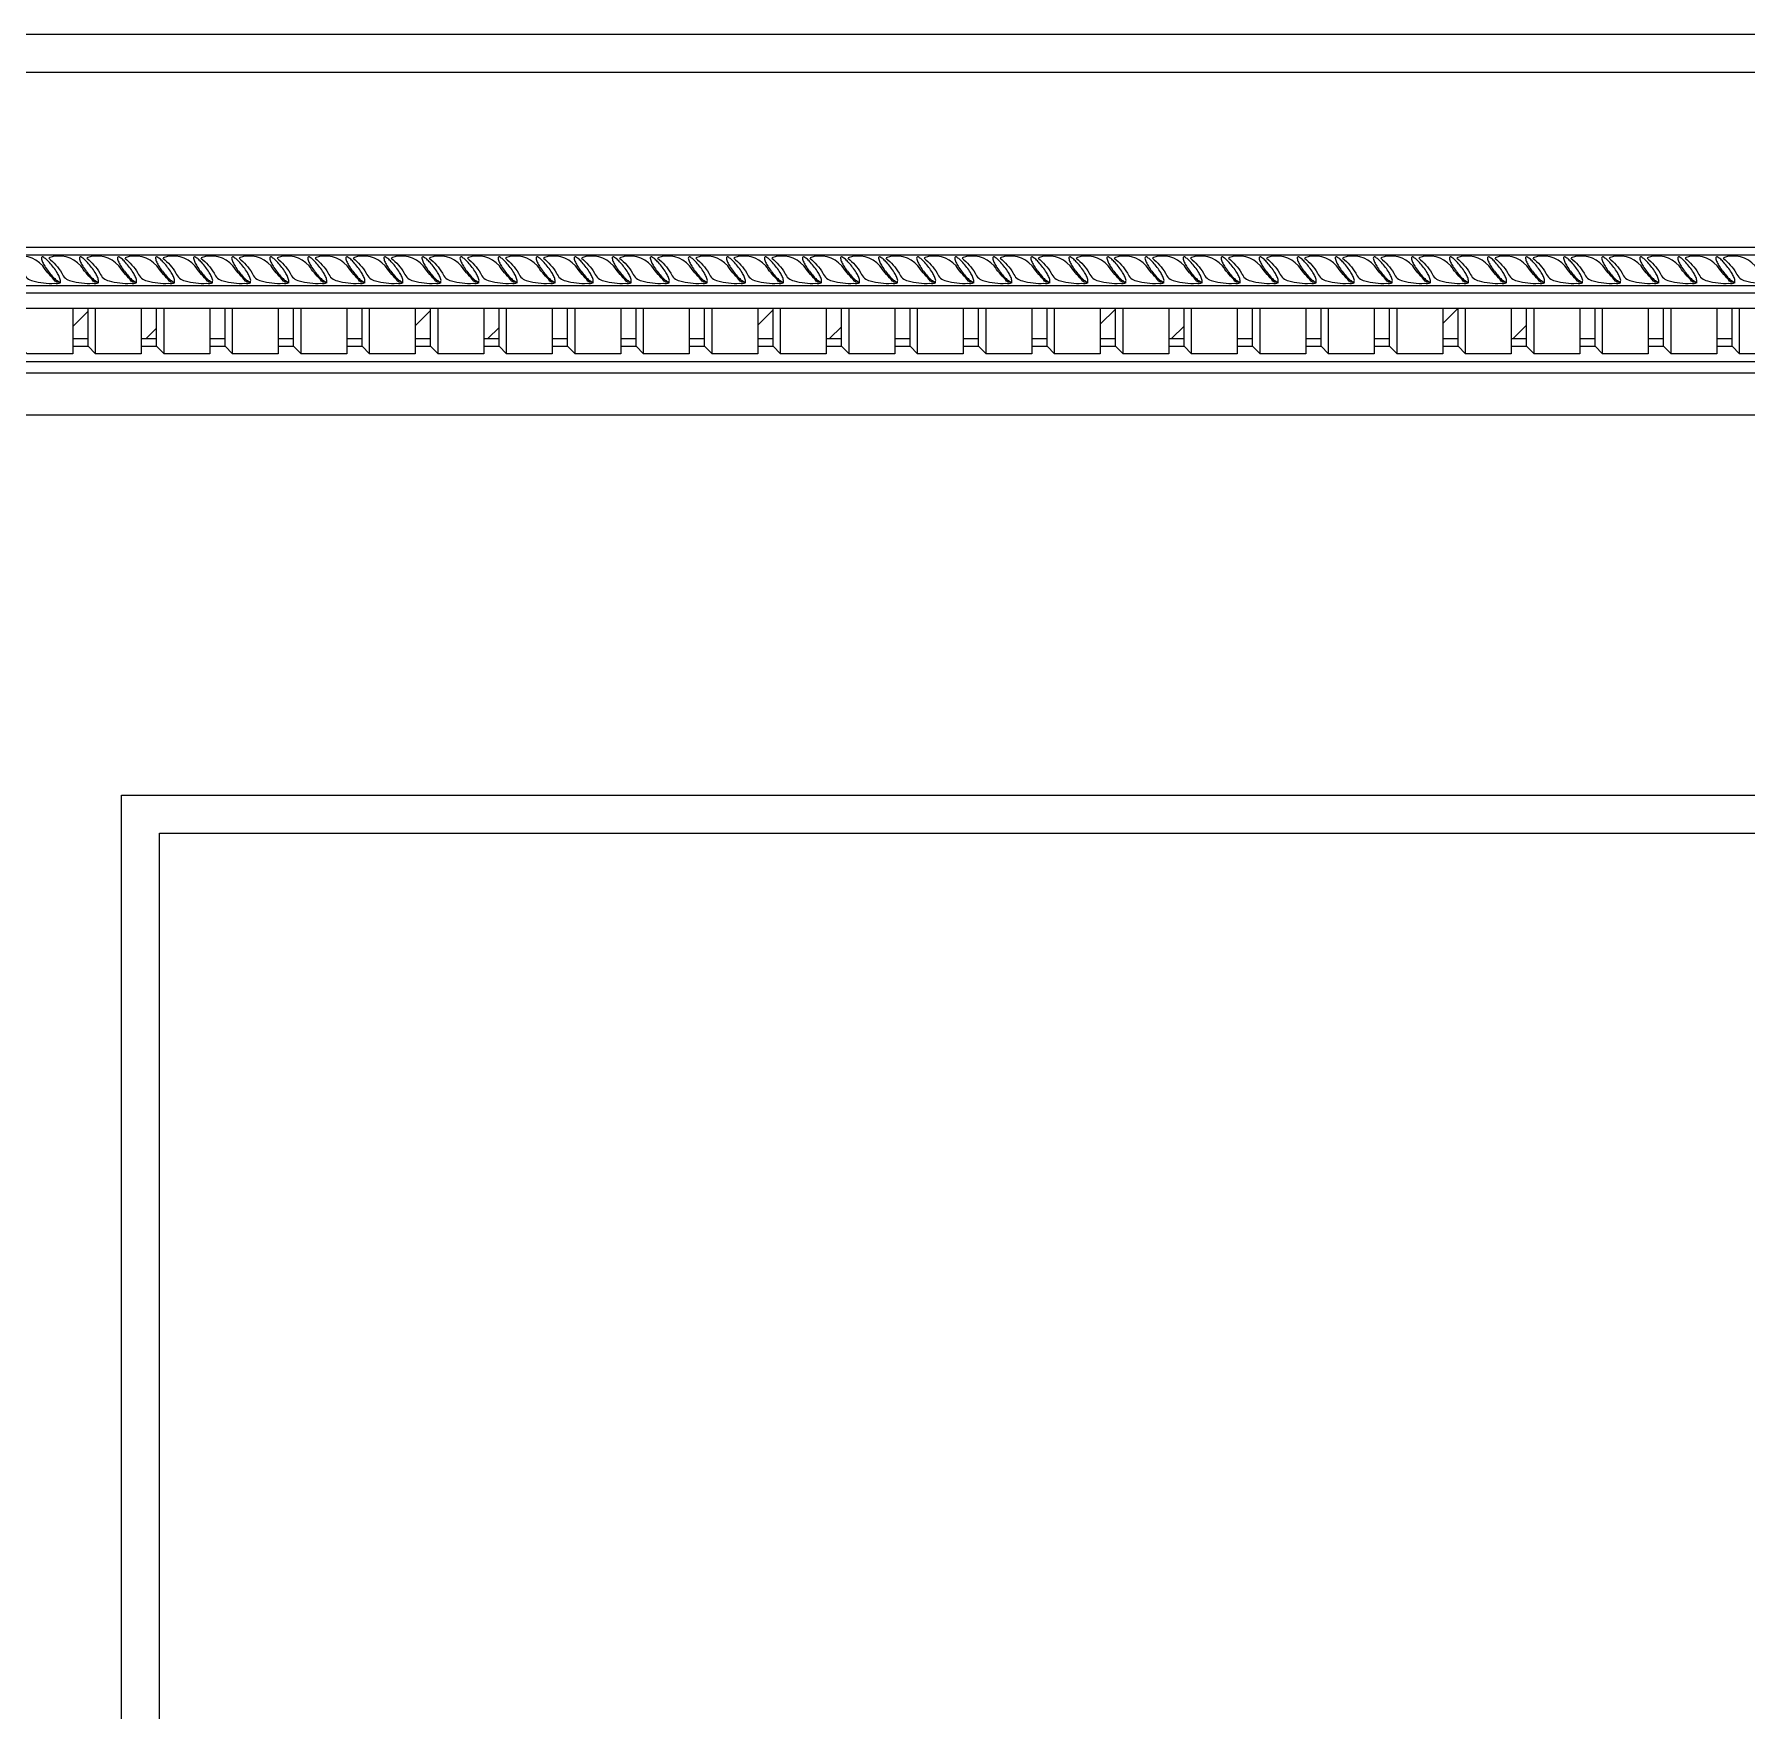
# Model space of a CAD drawing. Header units: metres. Extents: x 6109 to 10009, y 6120 to 9320.
# Drawn here: x 6786.1 to 7236.1, y 8879.6 to 9320.2 of the extents above; entities that cross this region are included whole.
import ezdxf

# ---------------------------------------------------------------- set-up
doc = ezdxf.new("R2010")
doc.units = ezdxf.units.M
doc.layers.add('3', color=3, linetype='Continuous')
doc.layers.add('4', color=4, linetype='Continuous')

msp = doc.modelspace()

# ---------------------------------------------------------------- hatches: boundary and pattern name
at = {"layer": '3'}
h = msp.add_hatch(dxfattribs=at)
h.set_pattern_fill('ANSI31', scale=5)
h.paths.add_polyline_path([(6800.27, 9248.21), (6796.27, 9248.21), (6796.27, 9240.21), (6800.27, 9240.21)])
h = msp.add_hatch(dxfattribs=at)
h.set_pattern_fill('ANSI31', scale=5)
h.paths.add_polyline_path([(6818.27, 9248.21), (6814.27, 9248.21), (6814.27, 9240.21), (6818.27, 9240.21)])
h = msp.add_hatch(dxfattribs=at)
h.set_pattern_fill('ANSI31', scale=5)
h.paths.add_polyline_path([(6836.27, 9248.21), (6832.27, 9248.21), (6832.27, 9240.21), (6836.27, 9240.21)])
h = msp.add_hatch(dxfattribs=at)
h.set_pattern_fill('ANSI31', scale=5)
h.paths.add_polyline_path([(6854.27, 9248.21), (6850.27, 9248.21), (6850.27, 9240.21), (6854.27, 9240.21)])
h = msp.add_hatch(dxfattribs=at)
h.set_pattern_fill('ANSI31', scale=5)
h.paths.add_polyline_path([(6872.27, 9248.21), (6868.27, 9248.21), (6868.27, 9240.21), (6872.27, 9240.21)])
h = msp.add_hatch(dxfattribs=at)
h.set_pattern_fill('ANSI31', scale=5)
h.paths.add_polyline_path([(6890.27, 9248.21), (6886.27, 9248.21), (6886.27, 9240.21), (6890.27, 9240.21)])
h = msp.add_hatch(dxfattribs=at)
h.set_pattern_fill('ANSI31', scale=5)
h.paths.add_polyline_path([(6908.27, 9248.21), (6904.27, 9248.21), (6904.27, 9240.21), (6908.27, 9240.21)])
h = msp.add_hatch(dxfattribs=at)
h.set_pattern_fill('ANSI31', scale=5)
h.paths.add_polyline_path([(6926.27, 9248.21), (6922.27, 9248.21), (6922.27, 9240.21), (6926.27, 9240.21)])
h = msp.add_hatch(dxfattribs=at)
h.set_pattern_fill('ANSI31', scale=5)
h.paths.add_polyline_path([(6944.27, 9248.21), (6940.27, 9248.21), (6940.27, 9240.21), (6944.27, 9240.21)])
h = msp.add_hatch(dxfattribs=at)
h.set_pattern_fill('ANSI31', scale=5)
h.paths.add_polyline_path([(6962.27, 9248.21), (6958.27, 9248.21), (6958.27, 9240.21), (6962.27, 9240.21)])
h = msp.add_hatch(dxfattribs=at)
h.set_pattern_fill('ANSI31', scale=5)
h.paths.add_polyline_path([(6980.27, 9248.21), (6976.27, 9248.21), (6976.27, 9240.21), (6980.27, 9240.21)])
h = msp.add_hatch(dxfattribs=at)
h.set_pattern_fill('ANSI31', scale=5)
h.paths.add_polyline_path([(6998.27, 9248.21), (6994.27, 9248.21), (6994.27, 9240.21), (6998.27, 9240.21)])
h = msp.add_hatch(dxfattribs=at)
h.set_pattern_fill('ANSI31', scale=5)
h.paths.add_polyline_path([(7016.27, 9248.21), (7012.27, 9248.21), (7012.27, 9240.21), (7016.27, 9240.21)])
h = msp.add_hatch(dxfattribs=at)
h.set_pattern_fill('ANSI31', scale=5)
h.paths.add_polyline_path([(7034.27, 9248.21), (7030.27, 9248.21), (7030.27, 9240.21), (7034.27, 9240.21)])
h = msp.add_hatch(dxfattribs=at)
h.set_pattern_fill('ANSI31', scale=5)
h.paths.add_polyline_path([(7052.27, 9248.21), (7048.27, 9248.21), (7048.27, 9240.21), (7052.27, 9240.21)])
h = msp.add_hatch(dxfattribs=at)
h.set_pattern_fill('ANSI31', scale=5)
h.paths.add_polyline_path([(7070.27, 9248.21), (7066.27, 9248.21), (7066.27, 9240.21), (7070.27, 9240.21)])
h = msp.add_hatch(dxfattribs=at)
h.set_pattern_fill('ANSI31', scale=5)
h.paths.add_polyline_path([(7088.27, 9248.21), (7084.27, 9248.21), (7084.27, 9240.21), (7088.27, 9240.21)])
h = msp.add_hatch(dxfattribs=at)
h.set_pattern_fill('ANSI31', scale=5)
h.paths.add_polyline_path([(7106.27, 9248.21), (7102.27, 9248.21), (7102.27, 9240.21), (7106.27, 9240.21)])
h = msp.add_hatch(dxfattribs=at)
h.set_pattern_fill('ANSI31', scale=5)
h.paths.add_polyline_path([(7124.27, 9248.21), (7120.27, 9248.21), (7120.27, 9240.21), (7124.27, 9240.21)])
h = msp.add_hatch(dxfattribs=at)
h.set_pattern_fill('ANSI31', scale=5)
h.paths.add_polyline_path([(7142.27, 9248.21), (7138.27, 9248.21), (7138.27, 9240.21), (7142.27, 9240.21)])
h = msp.add_hatch(dxfattribs=at)
h.set_pattern_fill('ANSI31', scale=5)
h.paths.add_polyline_path([(7160.27, 9248.21), (7156.27, 9248.21), (7156.27, 9240.21), (7160.27, 9240.21)])
h = msp.add_hatch(dxfattribs=at)
h.set_pattern_fill('ANSI31', scale=5)
h.paths.add_polyline_path([(7178.27, 9248.21), (7174.27, 9248.21), (7174.27, 9240.21), (7178.27, 9240.21)])
h = msp.add_hatch(dxfattribs=at)
h.set_pattern_fill('ANSI31', scale=5)
h.paths.add_polyline_path([(7196.27, 9248.21), (7192.27, 9248.21), (7192.27, 9240.21), (7196.27, 9240.21)])
h = msp.add_hatch(dxfattribs=at)
h.set_pattern_fill('ANSI31', scale=5)
h.paths.add_polyline_path([(7214.27, 9248.21), (7210.27, 9248.21), (7210.27, 9240.21), (7214.27, 9240.21)])
h = msp.add_hatch(dxfattribs=at)
h.set_pattern_fill('ANSI31', scale=5)
h.paths.add_polyline_path([(7232.27, 9248.21), (7228.27, 9248.21), (7228.27, 9240.21), (7232.27, 9240.21)])

# ---------------------------------------------------------------- linework, layer by layer
for p, q in [((6185.02, 9310.21), (9933.02, 9310.21)), ((6143.02, 9262.21), (9975.02, 9262.21)), ((6145.02, 9264.21), (9973.02, 9264.21)), ((6137.02, 9252.21), (9981.02, 9252.21)), ((6139.02, 9254.21), (9975.02, 9254.21)), ((6137.02, 9248.21), (9981.02, 9248.21)), ((6802.27, 9236.21), (6802.27, 9248.21)), ((6820.27, 9236.21), (6820.27, 9248.21)), ((6838.27, 9236.21), (6838.27, 9248.21)), ((6856.27, 9236.21), (6856.27, 9248.21)), ((6874.27, 9236.21), (6874.27, 9248.21)), ((6892.27, 9236.21), (6892.27, 9248.21)), ((6910.27, 9236.21), (6910.27, 9248.21)), ((6928.27, 9236.21), (6928.27, 9248.21)), ((6946.27, 9236.21), (6946.27, 9248.21)), ((6964.27, 9236.21), (6964.27, 9248.21)), ((6982.27, 9236.21), (6982.27, 9248.21)), ((7000.27, 9236.21), (7000.27, 9248.21)), ((7018.27, 9236.21), (7018.27, 9248.21)), ((7036.27, 9236.21), (7036.27, 9248.21)), ((7054.27, 9236.21), (7054.27, 9248.21)), ((7072.27, 9236.21), (7072.27, 9248.21)), ((7090.27, 9236.21), (7090.27, 9248.21)), ((7108.27, 9236.21), (7108.27, 9248.21)), ((7126.27, 9236.21), (7126.27, 9248.21)), ((7144.27, 9236.21), (7144.27, 9248.21)), ((7162.27, 9236.21), (7162.27, 9248.21)), ((7180.27, 9236.21), (7180.27, 9248.21)), ((7198.27, 9236.21), (7198.27, 9248.21)), ((7216.27, 9236.21), (7216.27, 9248.21)), ((7234.27, 9236.21), (7234.27, 9248.21)), ((6796.27, 9240.21), (6800.27, 9240.21)), ((6814.27, 9240.21), (6818.27, 9240.21)), ((6832.27, 9240.21), (6836.27, 9240.21)), ((6850.27, 9240.21), (6854.27, 9240.21)), ((6868.27, 9240.21), (6872.27, 9240.21)), ((6886.27, 9240.21), (6890.27, 9240.21)), ((6904.27, 9240.21), (6908.27, 9240.21)), ((6922.27, 9240.21), (6926.27, 9240.21)), ((6940.27, 9240.21), (6944.27, 9240.21)), ((6958.27, 9240.21), (6962.27, 9240.21)), ((6976.27, 9240.21), (6980.27, 9240.21)), ((6994.27, 9240.21), (6998.27, 9240.21)), ((7012.27, 9240.21), (7016.27, 9240.21)), ((7030.27, 9240.21), (7034.27, 9240.21)), ((7048.27, 9240.21), (7052.27, 9240.21)), ((7066.27, 9240.21), (7070.27, 9240.21)), ((7084.27, 9240.21), (7088.27, 9240.21)), ((7102.27, 9240.21), (7106.27, 9240.21)), ((7120.27, 9240.21), (7124.27, 9240.21)), ((7138.27, 9240.21), (7142.27, 9240.21)), ((7156.27, 9240.21), (7160.27, 9240.21)), ((7174.27, 9240.21), (7178.27, 9240.21)), ((7192.27, 9240.21), (7196.27, 9240.21)), ((7210.27, 9240.21), (7214.27, 9240.21)), ((7228.27, 9240.21), (7232.27, 9240.21)), ((6125.02, 9234.21), (9993.02, 9234.21)), ((6796.27, 9238.21), (6800.27, 9238.21)), ((6814.27, 9238.21), (6818.27, 9238.21)), ((6832.27, 9238.21), (6836.27, 9238.21)), ((6850.27, 9238.21), (6854.27, 9238.21)), ((6868.27, 9238.21), (6872.27, 9238.21)), ((6886.27, 9238.21), (6890.27, 9238.21)), ((6904.27, 9238.21), (6908.27, 9238.21)), ((6922.27, 9238.21), (6926.27, 9238.21)), ((6940.27, 9238.21), (6944.27, 9238.21)), ((6958.27, 9238.21), (6962.27, 9238.21)), ((6976.27, 9238.21), (6980.27, 9238.21)), ((6994.27, 9238.21), (6998.27, 9238.21)), ((7012.27, 9238.21), (7016.27, 9238.21)), ((7030.27, 9238.21), (7034.27, 9238.21)), ((7048.27, 9238.21), (7052.27, 9238.21)), ((7066.27, 9238.21), (7070.27, 9238.21)), ((7084.27, 9238.21), (7088.27, 9238.21)), ((7102.27, 9238.21), (7106.27, 9238.21)), ((7120.27, 9238.21), (7124.27, 9238.21)), ((7138.27, 9238.21), (7142.27, 9238.21)), ((7156.27, 9238.21), (7160.27, 9238.21)), ((7174.27, 9238.21), (7178.27, 9238.21)), ((7192.27, 9238.21), (7196.27, 9238.21)), ((7210.27, 9238.21), (7214.27, 9238.21)), ((7228.27, 9238.21), (7232.27, 9238.21)), ((6121.02, 9231.21), (9997.02, 9231.21))]:
    msp.add_line(p, q, dxfattribs=at)
for points in [[(6779.95, 9261.36, -0.08), (6783.37, 9257.45, 0.25), (6785.78, 9255.37, 0.08), (6791.45, 9254.76, 0.15), (6793.08, 9254.96, -0.34), (6791.32, 9255.77, -0.05), (6788.35, 9259.36, 0.31), (6779.99, 9261.44, 0.31)], [(6789.95, 9261.36, -0.08), (6793.37, 9257.45, 0.25), (6795.78, 9255.37, 0.08), (6801.45, 9254.76, 0.15), (6803.08, 9254.96, -0.34), (6801.32, 9255.77, -0.05), (6798.35, 9259.36, 0.31), (6789.99, 9261.44, 0.31)], [(6799.95, 9261.36, -0.08), (6803.37, 9257.45, 0.25), (6805.78, 9255.37, 0.08), (6811.45, 9254.76, 0.15), (6813.08, 9254.96, -0.34), (6811.32, 9255.77, -0.05), (6808.35, 9259.36, 0.31), (6799.99, 9261.44, 0.31)], [(6809.95, 9261.36, -0.08), (6813.37, 9257.45, 0.25), (6815.78, 9255.37, 0.08), (6821.45, 9254.76, 0.15), (6823.08, 9254.96, -0.34), (6821.32, 9255.77, -0.05), (6818.35, 9259.36, 0.31), (6809.99, 9261.44, 0.31)], [(6819.95, 9261.36, -0.08), (6823.37, 9257.45, 0.25), (6825.78, 9255.37, 0.08), (6831.45, 9254.76, 0.15), (6833.08, 9254.96, -0.34), (6831.32, 9255.77, -0.05), (6828.35, 9259.36, 0.31), (6819.99, 9261.44, 0.31)], [(6829.95, 9261.36, -0.08), (6833.37, 9257.45, 0.25), (6835.78, 9255.37, 0.08), (6841.45, 9254.76, 0.15), (6843.08, 9254.96, -0.34), (6841.32, 9255.77, -0.05), (6838.35, 9259.36, 0.31), (6829.99, 9261.44, 0.31)], [(6839.95, 9261.36, -0.08), (6843.37, 9257.45, 0.25), (6845.78, 9255.37, 0.08), (6851.45, 9254.76, 0.15), (6853.08, 9254.96, -0.34), (6851.32, 9255.77, -0.05), (6848.35, 9259.36, 0.31), (6839.99, 9261.44, 0.31)], [(6849.95, 9261.36, -0.08), (6853.37, 9257.45, 0.25), (6855.78, 9255.37, 0.08), (6861.45, 9254.76, 0.15), (6863.08, 9254.96, -0.34), (6861.32, 9255.77, -0.05), (6858.35, 9259.36, 0.31), (6849.99, 9261.44, 0.31)], [(6859.95, 9261.36, -0.08), (6863.37, 9257.45, 0.25), (6865.78, 9255.37, 0.08), (6871.45, 9254.76, 0.15), (6873.08, 9254.96, -0.34), (6871.32, 9255.77, -0.05), (6868.35, 9259.36, 0.31), (6859.99, 9261.44, 0.31)], [(6869.95, 9261.36, -0.08), (6873.37, 9257.45, 0.25), (6875.78, 9255.37, 0.08), (6881.45, 9254.76, 0.15), (6883.08, 9254.96, -0.34), (6881.32, 9255.77, -0.05), (6878.35, 9259.36, 0.31), (6869.99, 9261.44, 0.31)], [(6879.95, 9261.36, -0.08), (6883.37, 9257.45, 0.25), (6885.78, 9255.37, 0.08), (6891.45, 9254.76, 0.15), (6893.08, 9254.96, -0.34), (6891.32, 9255.77, -0.05), (6888.35, 9259.36, 0.31), (6879.99, 9261.44, 0.31)], [(6889.95, 9261.36, -0.08), (6893.37, 9257.45, 0.25), (6895.78, 9255.37, 0.08), (6901.45, 9254.76, 0.15), (6903.08, 9254.96, -0.34), (6901.32, 9255.77, -0.05), (6898.35, 9259.36, 0.31), (6889.99, 9261.44, 0.31)], [(6899.95, 9261.36, -0.08), (6903.37, 9257.45, 0.25), (6905.78, 9255.37, 0.08), (6911.45, 9254.76, 0.15), (6913.08, 9254.96, -0.34), (6911.32, 9255.77, -0.05), (6908.35, 9259.36, 0.31), (6899.99, 9261.44, 0.31)], [(6909.95, 9261.36, -0.08), (6913.37, 9257.45, 0.25), (6915.78, 9255.37, 0.08), (6921.45, 9254.76, 0.15), (6923.08, 9254.96, -0.34), (6921.32, 9255.77, -0.05), (6918.35, 9259.36, 0.31), (6909.99, 9261.44, 0.31)], [(6919.95, 9261.36, -0.08), (6923.37, 9257.45, 0.25), (6925.78, 9255.37, 0.08), (6931.45, 9254.76, 0.15), (6933.08, 9254.96, -0.34), (6931.32, 9255.77, -0.05), (6928.35, 9259.36, 0.31), (6919.99, 9261.44, 0.31)], [(6929.95, 9261.36, -0.08), (6933.37, 9257.45, 0.25), (6935.78, 9255.37, 0.08), (6941.45, 9254.76, 0.15), (6943.08, 9254.96, -0.34), (6941.32, 9255.77, -0.05), (6938.35, 9259.36, 0.31), (6929.99, 9261.44, 0.31)], [(6939.95, 9261.36, -0.08), (6943.37, 9257.45, 0.25), (6945.78, 9255.37, 0.08), (6951.45, 9254.76, 0.15), (6953.08, 9254.96, -0.34), (6951.32, 9255.77, -0.05), (6948.35, 9259.36, 0.31), (6939.99, 9261.44, 0.31)], [(6949.95, 9261.36, -0.08), (6953.37, 9257.45, 0.25), (6955.78, 9255.37, 0.08), (6961.45, 9254.76, 0.15), (6963.08, 9254.96, -0.34), (6961.32, 9255.77, -0.05), (6958.35, 9259.36, 0.31), (6949.99, 9261.44, 0.31)], [(6959.95, 9261.36, -0.08), (6963.37, 9257.45, 0.25), (6965.78, 9255.37, 0.08), (6971.45, 9254.76, 0.15), (6973.08, 9254.96, -0.34), (6971.32, 9255.77, -0.05), (6968.35, 9259.36, 0.31), (6959.99, 9261.44, 0.31)], [(6969.95, 9261.36, -0.08), (6973.37, 9257.45, 0.25), (6975.78, 9255.37, 0.08), (6981.45, 9254.76, 0.15), (6983.08, 9254.96, -0.34), (6981.32, 9255.77, -0.05), (6978.35, 9259.36, 0.31), (6969.99, 9261.44, 0.31)], [(6979.95, 9261.36, -0.08), (6983.37, 9257.45, 0.25), (6985.78, 9255.37, 0.08), (6991.45, 9254.76, 0.15), (6993.08, 9254.96, -0.34), (6991.32, 9255.77, -0.05), (6988.35, 9259.36, 0.31), (6979.99, 9261.44, 0.31)], [(6989.95, 9261.36, -0.08), (6993.37, 9257.45, 0.25), (6995.78, 9255.37, 0.08), (7001.45, 9254.76, 0.15), (7003.08, 9254.96, -0.34), (7001.32, 9255.77, -0.05), (6998.35, 9259.36, 0.31), (6989.99, 9261.44, 0.31)], [(6999.95, 9261.36, -0.08), (7003.37, 9257.45, 0.25), (7005.78, 9255.37, 0.08), (7011.45, 9254.76, 0.15), (7013.08, 9254.96, -0.34), (7011.32, 9255.77, -0.05), (7008.35, 9259.36, 0.31), (6999.99, 9261.44, 0.31)], [(7009.95, 9261.36, -0.08), (7013.37, 9257.45, 0.25), (7015.78, 9255.37, 0.08), (7021.45, 9254.76, 0.15), (7023.08, 9254.96, -0.34), (7021.32, 9255.77, -0.05), (7018.35, 9259.36, 0.31), (7009.99, 9261.44, 0.31)], [(7019.95, 9261.36, -0.08), (7023.37, 9257.45, 0.25), (7025.78, 9255.37, 0.08), (7031.45, 9254.76, 0.15), (7033.08, 9254.96, -0.34), (7031.32, 9255.77, -0.05), (7028.35, 9259.36, 0.31), (7019.99, 9261.44, 0.31)], [(7029.95, 9261.36, -0.08), (7033.37, 9257.45, 0.25), (7035.78, 9255.37, 0.08), (7041.45, 9254.76, 0.15), (7043.08, 9254.96, -0.34), (7041.32, 9255.77, -0.05), (7038.35, 9259.36, 0.31), (7029.99, 9261.44, 0.31)], [(7039.95, 9261.36, -0.08), (7043.37, 9257.45, 0.25), (7045.78, 9255.37, 0.08), (7051.45, 9254.76, 0.15), (7053.08, 9254.96, -0.34), (7051.32, 9255.77, -0.05), (7048.35, 9259.36, 0.31), (7039.99, 9261.44, 0.31)], [(7049.95, 9261.36, -0.08), (7053.37, 9257.45, 0.25), (7055.78, 9255.37, 0.08), (7061.45, 9254.76, 0.15), (7063.08, 9254.96, -0.34), (7061.32, 9255.77, -0.05), (7058.35, 9259.36, 0.31), (7049.99, 9261.44, 0.31)], [(7059.95, 9261.36, -0.08), (7063.37, 9257.45, 0.25), (7065.78, 9255.37, 0.08), (7071.45, 9254.76, 0.15), (7073.08, 9254.96, -0.34), (7071.32, 9255.77, -0.05), (7068.35, 9259.36, 0.31), (7059.99, 9261.44, 0.31)], [(7069.95, 9261.36, -0.08), (7073.37, 9257.45, 0.25), (7075.78, 9255.37, 0.08), (7081.45, 9254.76, 0.15), (7083.08, 9254.96, -0.34), (7081.32, 9255.77, -0.05), (7078.35, 9259.36, 0.31), (7069.99, 9261.44, 0.31)], [(7079.95, 9261.36, -0.08), (7083.37, 9257.45, 0.25), (7085.78, 9255.37, 0.08), (7091.45, 9254.76, 0.15), (7093.08, 9254.96, -0.34), (7091.32, 9255.77, -0.05), (7088.35, 9259.36, 0.31), (7079.99, 9261.44, 0.31)], [(7089.95, 9261.36, -0.08), (7093.37, 9257.45, 0.25), (7095.78, 9255.37, 0.08), (7101.45, 9254.76, 0.15), (7103.08, 9254.96, -0.34), (7101.32, 9255.77, -0.05), (7098.35, 9259.36, 0.31), (7089.99, 9261.44, 0.31)], [(7099.95, 9261.36, -0.08), (7103.37, 9257.45, 0.25), (7105.78, 9255.37, 0.08), (7111.45, 9254.76, 0.15), (7113.08, 9254.96, -0.34), (7111.32, 9255.77, -0.05), (7108.35, 9259.36, 0.31), (7099.99, 9261.44, 0.31)], [(7109.95, 9261.36, -0.08), (7113.37, 9257.45, 0.25), (7115.78, 9255.37, 0.08), (7121.45, 9254.76, 0.15), (7123.08, 9254.96, -0.34), (7121.32, 9255.77, -0.05), (7118.35, 9259.36, 0.31), (7109.99, 9261.44, 0.31)], [(7119.95, 9261.36, -0.08), (7123.37, 9257.45, 0.25), (7125.78, 9255.37, 0.08), (7131.45, 9254.76, 0.15), (7133.08, 9254.96, -0.34), (7131.32, 9255.77, -0.05), (7128.35, 9259.36, 0.31), (7119.99, 9261.44, 0.31)], [(7129.95, 9261.36, -0.08), (7133.37, 9257.45, 0.25), (7135.78, 9255.37, 0.08), (7141.45, 9254.76, 0.15), (7143.08, 9254.96, -0.34), (7141.32, 9255.77, -0.05), (7138.35, 9259.36, 0.31), (7129.99, 9261.44, 0.31)], [(7139.95, 9261.36, -0.08), (7143.37, 9257.45, 0.25), (7145.78, 9255.37, 0.08), (7151.45, 9254.76, 0.15), (7153.08, 9254.96, -0.34), (7151.32, 9255.77, -0.05), (7148.35, 9259.36, 0.31), (7139.99, 9261.44, 0.31)], [(7149.95, 9261.36, -0.08), (7153.37, 9257.45, 0.25), (7155.78, 9255.37, 0.08), (7161.45, 9254.76, 0.15), (7163.08, 9254.96, -0.34), (7161.32, 9255.77, -0.05), (7158.35, 9259.36, 0.31), (7149.99, 9261.44, 0.31)], [(7159.95, 9261.36, -0.08), (7163.37, 9257.45, 0.25), (7165.78, 9255.37, 0.08), (7171.45, 9254.76, 0.15), (7173.08, 9254.96, -0.34), (7171.32, 9255.77, -0.05), (7168.35, 9259.36, 0.31), (7159.99, 9261.44, 0.31)], [(7169.95, 9261.36, -0.08), (7173.37, 9257.45, 0.25), (7175.78, 9255.37, 0.08), (7181.45, 9254.76, 0.15), (7183.08, 9254.96, -0.34), (7181.32, 9255.77, -0.05), (7178.35, 9259.36, 0.31), (7169.99, 9261.44, 0.31)], [(7179.95, 9261.36, -0.08), (7183.37, 9257.45, 0.25), (7185.78, 9255.37, 0.08), (7191.45, 9254.76, 0.15), (7193.08, 9254.96, -0.34), (7191.32, 9255.77, -0.05), (7188.35, 9259.36, 0.31), (7179.99, 9261.44, 0.31)], [(7189.95, 9261.36, -0.08), (7193.37, 9257.45, 0.25), (7195.78, 9255.37, 0.08), (7201.45, 9254.76, 0.15), (7203.08, 9254.96, -0.34), (7201.32, 9255.77, -0.05), (7198.35, 9259.36, 0.31), (7189.99, 9261.44, 0.31)], [(7199.95, 9261.36, -0.08), (7203.37, 9257.45, 0.25), (7205.78, 9255.37, 0.08), (7211.45, 9254.76, 0.15), (7213.08, 9254.96, -0.34), (7211.32, 9255.77, -0.05), (7208.35, 9259.36, 0.31), (7199.99, 9261.44, 0.31)], [(7209.95, 9261.36, -0.08), (7213.37, 9257.45, 0.25), (7215.78, 9255.37, 0.08), (7221.45, 9254.76, 0.15), (7223.08, 9254.96, -0.34), (7221.32, 9255.77, -0.05), (7218.35, 9259.36, 0.31), (7209.99, 9261.44, 0.31)], [(7219.95, 9261.36, -0.08), (7223.37, 9257.45, 0.25), (7225.78, 9255.37, 0.08), (7231.45, 9254.76, 0.15), (7233.08, 9254.96, -0.34), (7231.32, 9255.77, -0.05), (7228.35, 9259.36, 0.31), (7219.99, 9261.44, 0.31)], [(7229.95, 9261.36, -0.08), (7233.37, 9257.45, 0.25), (7235.78, 9255.37, 0.08), (7241.45, 9254.76, 0.15), (7243.08, 9254.96, -0.34), (7241.32, 9255.77, -0.05), (7238.35, 9259.36, 0.31), (7229.99, 9261.44, 0.31)]]:
    msp.add_lwpolyline(points, format="xyb", dxfattribs=at)
for points in [[(6792.91, 9255.2, 0.28), (6793.02, 9255.46, 0.07), (6792.69, 9256.51, 0.03), (6792.13, 9257.57, 0.02), (6791.19, 9258.94, 0.02), (6790.14, 9260.22, 0.03), (6789.29, 9261.06, 0.07), (6788.38, 9261.67, 0.28), (6788.1, 9261.64, 0.28), (6788, 9261.38, 0.07), (6788.32, 9260.34, 0.03), (6788.89, 9259.28, 0.02), (6789.82, 9257.91, 0.02), (6790.87, 9256.63, 0.03), (6791.72, 9255.78, 0.07), (6792.64, 9255.18, 0.28)], [(6802.91, 9255.2, 0.28), (6803.02, 9255.46, 0.07), (6802.69, 9256.51, 0.03), (6802.13, 9257.57, 0.02), (6801.19, 9258.94, 0.02), (6800.14, 9260.22, 0.03), (6799.29, 9261.06, 0.07), (6798.38, 9261.67, 0.28), (6798.1, 9261.64, 0.28), (6798, 9261.38, 0.07), (6798.32, 9260.34, 0.03), (6798.89, 9259.28, 0.02), (6799.82, 9257.91, 0.02), (6800.87, 9256.63, 0.03), (6801.72, 9255.78, 0.07), (6802.64, 9255.18, 0.28)], [(6812.91, 9255.2, 0.28), (6813.02, 9255.46, 0.07), (6812.69, 9256.51, 0.03), (6812.13, 9257.57, 0.02), (6811.19, 9258.94, 0.02), (6810.14, 9260.22, 0.03), (6809.29, 9261.06, 0.07), (6808.38, 9261.67, 0.28), (6808.1, 9261.64, 0.28), (6808, 9261.38, 0.07), (6808.32, 9260.34, 0.03), (6808.89, 9259.28, 0.02), (6809.82, 9257.91, 0.02), (6810.87, 9256.63, 0.03), (6811.72, 9255.78, 0.07), (6812.64, 9255.18, 0.28)], [(6822.91, 9255.2, 0.28), (6823.02, 9255.46, 0.07), (6822.69, 9256.51, 0.03), (6822.13, 9257.57, 0.02), (6821.19, 9258.94, 0.02), (6820.14, 9260.22, 0.03), (6819.29, 9261.06, 0.07), (6818.38, 9261.67, 0.28), (6818.1, 9261.64, 0.28), (6818, 9261.38, 0.07), (6818.32, 9260.34, 0.03), (6818.89, 9259.28, 0.02), (6819.82, 9257.91, 0.02), (6820.87, 9256.63, 0.03), (6821.72, 9255.78, 0.07), (6822.64, 9255.18, 0.28)], [(6832.91, 9255.2, 0.28), (6833.02, 9255.46, 0.07), (6832.69, 9256.51, 0.03), (6832.13, 9257.57, 0.02), (6831.19, 9258.94, 0.02), (6830.14, 9260.22, 0.03), (6829.29, 9261.06, 0.07), (6828.38, 9261.67, 0.28), (6828.1, 9261.64, 0.28), (6828, 9261.38, 0.07), (6828.32, 9260.34, 0.03), (6828.89, 9259.28, 0.02), (6829.82, 9257.91, 0.02), (6830.87, 9256.63, 0.03), (6831.72, 9255.78, 0.07), (6832.64, 9255.18, 0.28)], [(6842.91, 9255.2, 0.28), (6843.02, 9255.46, 0.07), (6842.69, 9256.51, 0.03), (6842.13, 9257.57, 0.02), (6841.19, 9258.94, 0.02), (6840.14, 9260.22, 0.03), (6839.29, 9261.06, 0.07), (6838.38, 9261.67, 0.28), (6838.1, 9261.64, 0.28), (6838, 9261.38, 0.07), (6838.32, 9260.34, 0.03), (6838.89, 9259.28, 0.02), (6839.82, 9257.91, 0.02), (6840.87, 9256.63, 0.03), (6841.72, 9255.78, 0.07), (6842.64, 9255.18, 0.28)], [(6852.91, 9255.2, 0.28), (6853.02, 9255.46, 0.07), (6852.69, 9256.51, 0.03), (6852.13, 9257.57, 0.02), (6851.19, 9258.94, 0.02), (6850.14, 9260.22, 0.03), (6849.29, 9261.06, 0.07), (6848.38, 9261.67, 0.28), (6848.1, 9261.64, 0.28), (6848, 9261.38, 0.07), (6848.32, 9260.34, 0.03), (6848.89, 9259.28, 0.02), (6849.82, 9257.91, 0.02), (6850.87, 9256.63, 0.03), (6851.72, 9255.78, 0.07), (6852.64, 9255.18, 0.28)], [(6862.91, 9255.2, 0.28), (6863.02, 9255.46, 0.07), (6862.69, 9256.51, 0.03), (6862.13, 9257.57, 0.02), (6861.19, 9258.94, 0.02), (6860.14, 9260.22, 0.03), (6859.29, 9261.06, 0.07), (6858.38, 9261.67, 0.28), (6858.1, 9261.64, 0.28), (6858, 9261.38, 0.07), (6858.32, 9260.34, 0.03), (6858.89, 9259.28, 0.02), (6859.82, 9257.91, 0.02), (6860.87, 9256.63, 0.03), (6861.72, 9255.78, 0.07), (6862.64, 9255.18, 0.28)], [(6872.91, 9255.2, 0.28), (6873.02, 9255.46, 0.07), (6872.69, 9256.51, 0.03), (6872.13, 9257.57, 0.02), (6871.19, 9258.94, 0.02), (6870.14, 9260.22, 0.03), (6869.29, 9261.06, 0.07), (6868.38, 9261.67, 0.28), (6868.1, 9261.64, 0.28), (6868, 9261.38, 0.07), (6868.32, 9260.34, 0.03), (6868.89, 9259.28, 0.02), (6869.82, 9257.91, 0.02), (6870.87, 9256.63, 0.03), (6871.72, 9255.78, 0.07), (6872.64, 9255.18, 0.28)], [(6882.91, 9255.2, 0.28), (6883.02, 9255.46, 0.07), (6882.69, 9256.51, 0.03), (6882.13, 9257.57, 0.02), (6881.19, 9258.94, 0.02), (6880.14, 9260.22, 0.03), (6879.29, 9261.06, 0.07), (6878.38, 9261.67, 0.28), (6878.1, 9261.64, 0.28), (6878, 9261.38, 0.07), (6878.32, 9260.34, 0.03), (6878.89, 9259.28, 0.02), (6879.82, 9257.91, 0.02), (6880.87, 9256.63, 0.03), (6881.72, 9255.78, 0.07), (6882.64, 9255.18, 0.28)], [(6892.91, 9255.2, 0.28), (6893.02, 9255.46, 0.07), (6892.69, 9256.51, 0.03), (6892.13, 9257.57, 0.02), (6891.19, 9258.94, 0.02), (6890.14, 9260.22, 0.03), (6889.29, 9261.06, 0.07), (6888.38, 9261.67, 0.28), (6888.1, 9261.64, 0.28), (6888, 9261.38, 0.07), (6888.32, 9260.34, 0.03), (6888.89, 9259.28, 0.02), (6889.82, 9257.91, 0.02), (6890.87, 9256.63, 0.03), (6891.72, 9255.78, 0.07), (6892.64, 9255.18, 0.28)], [(6902.91, 9255.2, 0.28), (6903.02, 9255.46, 0.07), (6902.69, 9256.51, 0.03), (6902.13, 9257.57, 0.02), (6901.19, 9258.94, 0.02), (6900.14, 9260.22, 0.03), (6899.29, 9261.06, 0.07), (6898.38, 9261.67, 0.28), (6898.1, 9261.64, 0.28), (6898, 9261.38, 0.07), (6898.32, 9260.34, 0.03), (6898.89, 9259.28, 0.02), (6899.82, 9257.91, 0.02), (6900.87, 9256.63, 0.03), (6901.72, 9255.78, 0.07), (6902.64, 9255.18, 0.28)], [(6912.91, 9255.2, 0.28), (6913.02, 9255.46, 0.07), (6912.69, 9256.51, 0.03), (6912.13, 9257.57, 0.02), (6911.19, 9258.94, 0.02), (6910.14, 9260.22, 0.03), (6909.29, 9261.06, 0.07), (6908.38, 9261.67, 0.28), (6908.1, 9261.64, 0.28), (6908, 9261.38, 0.07), (6908.32, 9260.34, 0.03), (6908.89, 9259.28, 0.02), (6909.82, 9257.91, 0.02), (6910.87, 9256.63, 0.03), (6911.72, 9255.78, 0.07), (6912.64, 9255.18, 0.28)], [(6922.91, 9255.2, 0.28), (6923.02, 9255.46, 0.07), (6922.69, 9256.51, 0.03), (6922.13, 9257.57, 0.02), (6921.19, 9258.94, 0.02), (6920.14, 9260.22, 0.03), (6919.29, 9261.06, 0.07), (6918.38, 9261.67, 0.28), (6918.1, 9261.64, 0.28), (6918, 9261.38, 0.07), (6918.32, 9260.34, 0.03), (6918.89, 9259.28, 0.02), (6919.82, 9257.91, 0.02), (6920.87, 9256.63, 0.03), (6921.72, 9255.78, 0.07), (6922.64, 9255.18, 0.28)], [(6932.91, 9255.2, 0.28), (6933.02, 9255.46, 0.07), (6932.69, 9256.51, 0.03), (6932.13, 9257.57, 0.02), (6931.19, 9258.94, 0.02), (6930.14, 9260.22, 0.03), (6929.29, 9261.06, 0.07), (6928.38, 9261.67, 0.28), (6928.1, 9261.64, 0.28), (6928, 9261.38, 0.07), (6928.32, 9260.34, 0.03), (6928.89, 9259.28, 0.02), (6929.82, 9257.91, 0.02), (6930.87, 9256.63, 0.03), (6931.72, 9255.78, 0.07), (6932.64, 9255.18, 0.28)], [(6942.91, 9255.2, 0.28), (6943.02, 9255.46, 0.07), (6942.69, 9256.51, 0.03), (6942.13, 9257.57, 0.02), (6941.19, 9258.94, 0.02), (6940.14, 9260.22, 0.03), (6939.29, 9261.06, 0.07), (6938.38, 9261.67, 0.28), (6938.1, 9261.64, 0.28), (6938, 9261.38, 0.07), (6938.32, 9260.34, 0.03), (6938.89, 9259.28, 0.02), (6939.82, 9257.91, 0.02), (6940.87, 9256.63, 0.03), (6941.72, 9255.78, 0.07), (6942.64, 9255.18, 0.28)], [(6952.91, 9255.2, 0.28), (6953.02, 9255.46, 0.07), (6952.69, 9256.51, 0.03), (6952.13, 9257.57, 0.02), (6951.19, 9258.94, 0.02), (6950.14, 9260.22, 0.03), (6949.29, 9261.06, 0.07), (6948.38, 9261.67, 0.28), (6948.1, 9261.64, 0.28), (6948, 9261.38, 0.07), (6948.32, 9260.34, 0.03), (6948.89, 9259.28, 0.02), (6949.82, 9257.91, 0.02), (6950.87, 9256.63, 0.03), (6951.72, 9255.78, 0.07), (6952.64, 9255.18, 0.28)], [(6962.91, 9255.2, 0.28), (6963.02, 9255.46, 0.07), (6962.69, 9256.51, 0.03), (6962.13, 9257.57, 0.02), (6961.19, 9258.94, 0.02), (6960.14, 9260.22, 0.03), (6959.29, 9261.06, 0.07), (6958.38, 9261.67, 0.28), (6958.1, 9261.64, 0.28), (6958, 9261.38, 0.07), (6958.32, 9260.34, 0.03), (6958.89, 9259.28, 0.02), (6959.82, 9257.91, 0.02), (6960.87, 9256.63, 0.03), (6961.72, 9255.78, 0.07), (6962.64, 9255.18, 0.28)], [(6972.91, 9255.2, 0.28), (6973.02, 9255.46, 0.07), (6972.69, 9256.51, 0.03), (6972.13, 9257.57, 0.02), (6971.19, 9258.94, 0.02), (6970.14, 9260.22, 0.03), (6969.29, 9261.06, 0.07), (6968.38, 9261.67, 0.28), (6968.1, 9261.64, 0.28), (6968, 9261.38, 0.07), (6968.32, 9260.34, 0.03), (6968.89, 9259.28, 0.02), (6969.82, 9257.91, 0.02), (6970.87, 9256.63, 0.03), (6971.72, 9255.78, 0.07), (6972.64, 9255.18, 0.28)], [(6982.91, 9255.2, 0.28), (6983.02, 9255.46, 0.07), (6982.69, 9256.51, 0.03), (6982.13, 9257.57, 0.02), (6981.19, 9258.94, 0.02), (6980.14, 9260.22, 0.03), (6979.29, 9261.06, 0.07), (6978.38, 9261.67, 0.28), (6978.1, 9261.64, 0.28), (6978, 9261.38, 0.07), (6978.32, 9260.34, 0.03), (6978.89, 9259.28, 0.02), (6979.82, 9257.91, 0.02), (6980.87, 9256.63, 0.03), (6981.72, 9255.78, 0.07), (6982.64, 9255.18, 0.28)], [(6992.91, 9255.2, 0.28), (6993.02, 9255.46, 0.07), (6992.69, 9256.51, 0.03), (6992.13, 9257.57, 0.02), (6991.19, 9258.94, 0.02), (6990.14, 9260.22, 0.03), (6989.29, 9261.06, 0.07), (6988.38, 9261.67, 0.28), (6988.1, 9261.64, 0.28), (6988, 9261.38, 0.07), (6988.32, 9260.34, 0.03), (6988.89, 9259.28, 0.02), (6989.82, 9257.91, 0.02), (6990.87, 9256.63, 0.03), (6991.72, 9255.78, 0.07), (6992.64, 9255.18, 0.28)], [(7002.91, 9255.2, 0.28), (7003.02, 9255.46, 0.07), (7002.69, 9256.51, 0.03), (7002.13, 9257.57, 0.02), (7001.19, 9258.94, 0.02), (7000.14, 9260.22, 0.03), (6999.29, 9261.06, 0.07), (6998.38, 9261.67, 0.28), (6998.1, 9261.64, 0.28), (6998, 9261.38, 0.07), (6998.32, 9260.34, 0.03), (6998.89, 9259.28, 0.02), (6999.82, 9257.91, 0.02), (7000.87, 9256.63, 0.03), (7001.72, 9255.78, 0.07), (7002.64, 9255.18, 0.28)], [(7012.91, 9255.2, 0.28), (7013.02, 9255.46, 0.07), (7012.69, 9256.51, 0.03), (7012.13, 9257.57, 0.02), (7011.19, 9258.94, 0.02), (7010.14, 9260.22, 0.03), (7009.29, 9261.06, 0.07), (7008.38, 9261.67, 0.28), (7008.1, 9261.64, 0.28), (7008, 9261.38, 0.07), (7008.32, 9260.34, 0.03), (7008.89, 9259.28, 0.02), (7009.82, 9257.91, 0.02), (7010.87, 9256.63, 0.03), (7011.72, 9255.78, 0.07), (7012.64, 9255.18, 0.28)], [(7022.91, 9255.2, 0.28), (7023.02, 9255.46, 0.07), (7022.69, 9256.51, 0.03), (7022.13, 9257.57, 0.02), (7021.19, 9258.94, 0.02), (7020.14, 9260.22, 0.03), (7019.29, 9261.06, 0.07), (7018.38, 9261.67, 0.28), (7018.1, 9261.64, 0.28), (7018, 9261.38, 0.07), (7018.32, 9260.34, 0.03), (7018.89, 9259.28, 0.02), (7019.82, 9257.91, 0.02), (7020.87, 9256.63, 0.03), (7021.72, 9255.78, 0.07), (7022.64, 9255.18, 0.28)], [(7032.91, 9255.2, 0.28), (7033.02, 9255.46, 0.07), (7032.69, 9256.51, 0.03), (7032.13, 9257.57, 0.02), (7031.19, 9258.94, 0.02), (7030.14, 9260.22, 0.03), (7029.29, 9261.06, 0.07), (7028.38, 9261.67, 0.28), (7028.1, 9261.64, 0.28), (7028, 9261.38, 0.07), (7028.32, 9260.34, 0.03), (7028.89, 9259.28, 0.02), (7029.82, 9257.91, 0.02), (7030.87, 9256.63, 0.03), (7031.72, 9255.78, 0.07), (7032.64, 9255.18, 0.28)], [(7042.91, 9255.2, 0.28), (7043.02, 9255.46, 0.07), (7042.69, 9256.51, 0.03), (7042.13, 9257.57, 0.02), (7041.19, 9258.94, 0.02), (7040.14, 9260.22, 0.03), (7039.29, 9261.06, 0.07), (7038.38, 9261.67, 0.28), (7038.1, 9261.64, 0.28), (7038, 9261.38, 0.07), (7038.32, 9260.34, 0.03), (7038.89, 9259.28, 0.02), (7039.82, 9257.91, 0.02), (7040.87, 9256.63, 0.03), (7041.72, 9255.78, 0.07), (7042.64, 9255.18, 0.28)], [(7052.91, 9255.2, 0.28), (7053.02, 9255.46, 0.07), (7052.69, 9256.51, 0.03), (7052.13, 9257.57, 0.02), (7051.19, 9258.94, 0.02), (7050.14, 9260.22, 0.03), (7049.29, 9261.06, 0.07), (7048.38, 9261.67, 0.28), (7048.1, 9261.64, 0.28), (7048, 9261.38, 0.07), (7048.32, 9260.34, 0.03), (7048.89, 9259.28, 0.02), (7049.82, 9257.91, 0.02), (7050.87, 9256.63, 0.03), (7051.72, 9255.78, 0.07), (7052.64, 9255.18, 0.28)], [(7062.91, 9255.2, 0.28), (7063.02, 9255.46, 0.07), (7062.69, 9256.51, 0.03), (7062.13, 9257.57, 0.02), (7061.19, 9258.94, 0.02), (7060.14, 9260.22, 0.03), (7059.29, 9261.06, 0.07), (7058.38, 9261.67, 0.28), (7058.1, 9261.64, 0.28), (7058, 9261.38, 0.07), (7058.32, 9260.34, 0.03), (7058.89, 9259.28, 0.02), (7059.82, 9257.91, 0.02), (7060.87, 9256.63, 0.03), (7061.72, 9255.78, 0.07), (7062.64, 9255.18, 0.28)], [(7072.91, 9255.2, 0.28), (7073.02, 9255.46, 0.07), (7072.69, 9256.51, 0.03), (7072.13, 9257.57, 0.02), (7071.19, 9258.94, 0.02), (7070.14, 9260.22, 0.03), (7069.29, 9261.06, 0.07), (7068.38, 9261.67, 0.28), (7068.1, 9261.64, 0.28), (7068, 9261.38, 0.07), (7068.32, 9260.34, 0.03), (7068.89, 9259.28, 0.02), (7069.82, 9257.91, 0.02), (7070.87, 9256.63, 0.03), (7071.72, 9255.78, 0.07), (7072.64, 9255.18, 0.28)], [(7082.91, 9255.2, 0.28), (7083.02, 9255.46, 0.07), (7082.69, 9256.51, 0.03), (7082.13, 9257.57, 0.02), (7081.19, 9258.94, 0.02), (7080.14, 9260.22, 0.03), (7079.29, 9261.06, 0.07), (7078.38, 9261.67, 0.28), (7078.1, 9261.64, 0.28), (7078, 9261.38, 0.07), (7078.32, 9260.34, 0.03), (7078.89, 9259.28, 0.02), (7079.82, 9257.91, 0.02), (7080.87, 9256.63, 0.03), (7081.72, 9255.78, 0.07), (7082.64, 9255.18, 0.28)], [(7092.91, 9255.2, 0.28), (7093.02, 9255.46, 0.07), (7092.69, 9256.51, 0.03), (7092.13, 9257.57, 0.02), (7091.19, 9258.94, 0.02), (7090.14, 9260.22, 0.03), (7089.29, 9261.06, 0.07), (7088.38, 9261.67, 0.28), (7088.1, 9261.64, 0.28), (7088, 9261.38, 0.07), (7088.32, 9260.34, 0.03), (7088.89, 9259.28, 0.02), (7089.82, 9257.91, 0.02), (7090.87, 9256.63, 0.03), (7091.72, 9255.78, 0.07), (7092.64, 9255.18, 0.28)], [(7102.91, 9255.2, 0.28), (7103.02, 9255.46, 0.07), (7102.69, 9256.51, 0.03), (7102.13, 9257.57, 0.02), (7101.19, 9258.94, 0.02), (7100.14, 9260.22, 0.03), (7099.29, 9261.06, 0.07), (7098.38, 9261.67, 0.28), (7098.1, 9261.64, 0.28), (7098, 9261.38, 0.07), (7098.32, 9260.34, 0.03), (7098.89, 9259.28, 0.02), (7099.82, 9257.91, 0.02), (7100.87, 9256.63, 0.03), (7101.72, 9255.78, 0.07), (7102.64, 9255.18, 0.28)], [(7112.91, 9255.2, 0.28), (7113.02, 9255.46, 0.07), (7112.69, 9256.51, 0.03), (7112.13, 9257.57, 0.02), (7111.19, 9258.94, 0.02), (7110.14, 9260.22, 0.03), (7109.29, 9261.06, 0.07), (7108.38, 9261.67, 0.28), (7108.1, 9261.64, 0.28), (7108, 9261.38, 0.07), (7108.32, 9260.34, 0.03), (7108.89, 9259.28, 0.02), (7109.82, 9257.91, 0.02), (7110.87, 9256.63, 0.03), (7111.72, 9255.78, 0.07), (7112.64, 9255.18, 0.28)], [(7122.91, 9255.2, 0.28), (7123.02, 9255.46, 0.07), (7122.69, 9256.51, 0.03), (7122.13, 9257.57, 0.02), (7121.19, 9258.94, 0.02), (7120.14, 9260.22, 0.03), (7119.29, 9261.06, 0.07), (7118.38, 9261.67, 0.28), (7118.1, 9261.64, 0.28), (7118, 9261.38, 0.07), (7118.32, 9260.34, 0.03), (7118.89, 9259.28, 0.02), (7119.82, 9257.91, 0.02), (7120.87, 9256.63, 0.03), (7121.72, 9255.78, 0.07), (7122.64, 9255.18, 0.28)], [(7132.91, 9255.2, 0.28), (7133.02, 9255.46, 0.07), (7132.69, 9256.51, 0.03), (7132.13, 9257.57, 0.02), (7131.19, 9258.94, 0.02), (7130.14, 9260.22, 0.03), (7129.29, 9261.06, 0.07), (7128.38, 9261.67, 0.28), (7128.1, 9261.64, 0.28), (7128, 9261.38, 0.07), (7128.32, 9260.34, 0.03), (7128.89, 9259.28, 0.02), (7129.82, 9257.91, 0.02), (7130.87, 9256.63, 0.03), (7131.72, 9255.78, 0.07), (7132.64, 9255.18, 0.28)], [(7142.91, 9255.2, 0.28), (7143.02, 9255.46, 0.07), (7142.69, 9256.51, 0.03), (7142.13, 9257.57, 0.02), (7141.19, 9258.94, 0.02), (7140.14, 9260.22, 0.03), (7139.29, 9261.06, 0.07), (7138.38, 9261.67, 0.28), (7138.1, 9261.64, 0.28), (7138, 9261.38, 0.07), (7138.32, 9260.34, 0.03), (7138.89, 9259.28, 0.02), (7139.82, 9257.91, 0.02), (7140.87, 9256.63, 0.03), (7141.72, 9255.78, 0.07), (7142.64, 9255.18, 0.28)], [(7152.91, 9255.2, 0.28), (7153.02, 9255.46, 0.07), (7152.69, 9256.51, 0.03), (7152.13, 9257.57, 0.02), (7151.19, 9258.94, 0.02), (7150.14, 9260.22, 0.03), (7149.29, 9261.06, 0.07), (7148.38, 9261.67, 0.28), (7148.1, 9261.64, 0.28), (7148, 9261.38, 0.07), (7148.32, 9260.34, 0.03), (7148.89, 9259.28, 0.02), (7149.82, 9257.91, 0.02), (7150.87, 9256.63, 0.03), (7151.72, 9255.78, 0.07), (7152.64, 9255.18, 0.28)], [(7162.91, 9255.2, 0.28), (7163.02, 9255.46, 0.07), (7162.69, 9256.51, 0.03), (7162.13, 9257.57, 0.02), (7161.19, 9258.94, 0.02), (7160.14, 9260.22, 0.03), (7159.29, 9261.06, 0.07), (7158.38, 9261.67, 0.28), (7158.1, 9261.64, 0.28), (7158, 9261.38, 0.07), (7158.32, 9260.34, 0.03), (7158.89, 9259.28, 0.02), (7159.82, 9257.91, 0.02), (7160.87, 9256.63, 0.03), (7161.72, 9255.78, 0.07), (7162.64, 9255.18, 0.28)], [(7172.91, 9255.2, 0.28), (7173.02, 9255.46, 0.07), (7172.69, 9256.51, 0.03), (7172.13, 9257.57, 0.02), (7171.19, 9258.94, 0.02), (7170.14, 9260.22, 0.03), (7169.29, 9261.06, 0.07), (7168.38, 9261.67, 0.28), (7168.1, 9261.64, 0.28), (7168, 9261.38, 0.07), (7168.32, 9260.34, 0.03), (7168.89, 9259.28, 0.02), (7169.82, 9257.91, 0.02), (7170.87, 9256.63, 0.03), (7171.72, 9255.78, 0.07), (7172.64, 9255.18, 0.28)], [(7182.91, 9255.2, 0.28), (7183.02, 9255.46, 0.07), (7182.69, 9256.51, 0.03), (7182.13, 9257.57, 0.02), (7181.19, 9258.94, 0.02), (7180.14, 9260.22, 0.03), (7179.29, 9261.06, 0.07), (7178.38, 9261.67, 0.28), (7178.1, 9261.64, 0.28), (7178, 9261.38, 0.07), (7178.32, 9260.34, 0.03), (7178.89, 9259.28, 0.02), (7179.82, 9257.91, 0.02), (7180.87, 9256.63, 0.03), (7181.72, 9255.78, 0.07), (7182.64, 9255.18, 0.28)], [(7192.91, 9255.2, 0.28), (7193.02, 9255.46, 0.07), (7192.69, 9256.51, 0.03), (7192.13, 9257.57, 0.02), (7191.19, 9258.94, 0.02), (7190.14, 9260.22, 0.03), (7189.29, 9261.06, 0.07), (7188.38, 9261.67, 0.28), (7188.1, 9261.64, 0.28), (7188, 9261.38, 0.07), (7188.32, 9260.34, 0.03), (7188.89, 9259.28, 0.02), (7189.82, 9257.91, 0.02), (7190.87, 9256.63, 0.03), (7191.72, 9255.78, 0.07), (7192.64, 9255.18, 0.28)], [(7202.91, 9255.2, 0.28), (7203.02, 9255.46, 0.07), (7202.69, 9256.51, 0.03), (7202.13, 9257.57, 0.02), (7201.19, 9258.94, 0.02), (7200.14, 9260.22, 0.03), (7199.29, 9261.06, 0.07), (7198.38, 9261.67, 0.28), (7198.1, 9261.64, 0.28), (7198, 9261.38, 0.07), (7198.32, 9260.34, 0.03), (7198.89, 9259.28, 0.02), (7199.82, 9257.91, 0.02), (7200.87, 9256.63, 0.03), (7201.72, 9255.78, 0.07), (7202.64, 9255.18, 0.28)], [(7212.91, 9255.2, 0.28), (7213.02, 9255.46, 0.07), (7212.69, 9256.51, 0.03), (7212.13, 9257.57, 0.02), (7211.19, 9258.94, 0.02), (7210.14, 9260.22, 0.03), (7209.29, 9261.06, 0.07), (7208.38, 9261.67, 0.28), (7208.1, 9261.64, 0.28), (7208, 9261.38, 0.07), (7208.32, 9260.34, 0.03), (7208.89, 9259.28, 0.02), (7209.82, 9257.91, 0.02), (7210.87, 9256.63, 0.03), (7211.72, 9255.78, 0.07), (7212.64, 9255.18, 0.28)], [(7222.91, 9255.2, 0.28), (7223.02, 9255.46, 0.07), (7222.69, 9256.51, 0.03), (7222.13, 9257.57, 0.02), (7221.19, 9258.94, 0.02), (7220.14, 9260.22, 0.03), (7219.29, 9261.06, 0.07), (7218.38, 9261.67, 0.28), (7218.1, 9261.64, 0.28), (7218, 9261.38, 0.07), (7218.32, 9260.34, 0.03), (7218.89, 9259.28, 0.02), (7219.82, 9257.91, 0.02), (7220.87, 9256.63, 0.03), (7221.72, 9255.78, 0.07), (7222.64, 9255.18, 0.28)], [(7232.91, 9255.2, 0.28), (7233.02, 9255.46, 0.07), (7232.69, 9256.51, 0.03), (7232.13, 9257.57, 0.02), (7231.19, 9258.94, 0.02), (7230.14, 9260.22, 0.03), (7229.29, 9261.06, 0.07), (7228.38, 9261.67, 0.28), (7228.1, 9261.64, 0.28), (7228, 9261.38, 0.07), (7228.32, 9260.34, 0.03), (7228.89, 9259.28, 0.02), (7229.82, 9257.91, 0.02), (7230.87, 9256.63, 0.03), (7231.72, 9255.78, 0.07), (7232.64, 9255.18, 0.28)]]:
    msp.add_lwpolyline(points, format="xyb", close=True, dxfattribs=at)
for points in [[(6796.27, 9248.21), (6796.27, 9236.21), (6784.27, 9236.21), (6782.27, 9238.21), (6782.27, 9248.21)], [(6814.27, 9248.21), (6814.27, 9236.21), (6802.27, 9236.21), (6800.27, 9238.21), (6800.27, 9248.21)], [(6832.27, 9248.21), (6832.27, 9236.21), (6820.27, 9236.21), (6818.27, 9238.21), (6818.27, 9248.21)], [(6850.27, 9248.21), (6850.27, 9236.21), (6838.27, 9236.21), (6836.27, 9238.21), (6836.27, 9248.21)], [(6868.27, 9248.21), (6868.27, 9236.21), (6856.27, 9236.21), (6854.27, 9238.21), (6854.27, 9248.21)], [(6886.27, 9248.21), (6886.27, 9236.21), (6874.27, 9236.21), (6872.27, 9238.21), (6872.27, 9248.21)], [(6904.27, 9248.21), (6904.27, 9236.21), (6892.27, 9236.21), (6890.27, 9238.21), (6890.27, 9248.21)], [(6922.27, 9248.21), (6922.27, 9236.21), (6910.27, 9236.21), (6908.27, 9238.21), (6908.27, 9248.21)], [(6940.27, 9248.21), (6940.27, 9236.21), (6928.27, 9236.21), (6926.27, 9238.21), (6926.27, 9248.21)], [(6958.27, 9248.21), (6958.27, 9236.21), (6946.27, 9236.21), (6944.27, 9238.21), (6944.27, 9248.21)], [(6976.27, 9248.21), (6976.27, 9236.21), (6964.27, 9236.21), (6962.27, 9238.21), (6962.27, 9248.21)], [(6994.27, 9248.21), (6994.27, 9236.21), (6982.27, 9236.21), (6980.27, 9238.21), (6980.27, 9248.21)], [(7012.27, 9248.21), (7012.27, 9236.21), (7000.27, 9236.21), (6998.27, 9238.21), (6998.27, 9248.21)], [(7030.27, 9248.21), (7030.27, 9236.21), (7018.27, 9236.21), (7016.27, 9238.21), (7016.27, 9248.21)], [(7048.27, 9248.21), (7048.27, 9236.21), (7036.27, 9236.21), (7034.27, 9238.21), (7034.27, 9248.21)], [(7066.27, 9248.21), (7066.27, 9236.21), (7054.27, 9236.21), (7052.27, 9238.21), (7052.27, 9248.21)], [(7084.27, 9248.21), (7084.27, 9236.21), (7072.27, 9236.21), (7070.27, 9238.21), (7070.27, 9248.21)], [(7102.27, 9248.21), (7102.27, 9236.21), (7090.27, 9236.21), (7088.27, 9238.21), (7088.27, 9248.21)], [(7120.27, 9248.21), (7120.27, 9236.21), (7108.27, 9236.21), (7106.27, 9238.21), (7106.27, 9248.21)], [(7138.27, 9248.21), (7138.27, 9236.21), (7126.27, 9236.21), (7124.27, 9238.21), (7124.27, 9248.21)], [(7156.27, 9248.21), (7156.27, 9236.21), (7144.27, 9236.21), (7142.27, 9238.21), (7142.27, 9248.21)], [(7174.27, 9248.21), (7174.27, 9236.21), (7162.27, 9236.21), (7160.27, 9238.21), (7160.27, 9248.21)], [(7192.27, 9248.21), (7192.27, 9236.21), (7180.27, 9236.21), (7178.27, 9238.21), (7178.27, 9248.21)], [(7210.27, 9248.21), (7210.27, 9236.21), (7198.27, 9236.21), (7196.27, 9238.21), (7196.27, 9248.21)], [(7228.27, 9248.21), (7228.27, 9236.21), (7216.27, 9236.21), (7214.27, 9238.21), (7214.27, 9248.21)], [(7246.27, 9248.21), (7246.27, 9236.21), (7234.27, 9236.21), (7232.27, 9238.21), (7232.27, 9248.21)]]:
    msp.add_lwpolyline(points, dxfattribs=at)
msp.add_lwpolyline([(6819.02, 8830.21), (6819.02, 9110.21), (9299.02, 9110.21), (9299.02, 8830.21), (8613.16, 8830.21), (8563.16, 8880.21), (7554.88, 8880.21), (7504.88, 8830.21)], close=True, dxfattribs=at)
at = {"layer": '4'}
for p, q in [((6185.02, 9320.21), (9933.02, 9320.21)), ((6114.02, 9220.21), (10004.02, 9220.21))]:
    msp.add_line(p, q, dxfattribs=at)
msp.add_lwpolyline([(6809.02, 8820.21), (6809.02, 9120.21), (9309.02, 9120.21), (9309.02, 8820.21), (8609.02, 8820.21), (8559.02, 8870.21), (7559.02, 8870.21), (7509.02, 8820.21)], close=True, dxfattribs=at)

doc.saveas('drawing.dxf')
